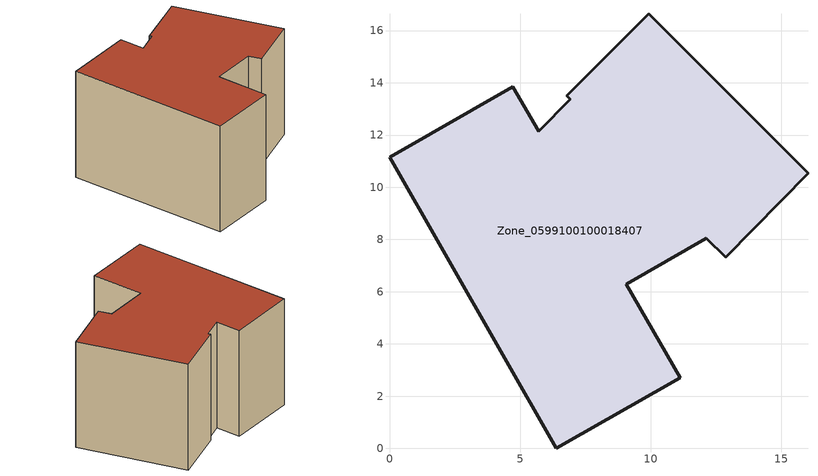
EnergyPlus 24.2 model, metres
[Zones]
Zone_0599100100018407
 floor ground (C_G): 6.78,13.51 9.93,16.65 16.03,10.53 12.88,7.32 12.13,8.05 9.06,6.28 11.14,2.7 6.39,0 0,11.14 4.72,13.86 5.71,12.14 6.92,13.37 z0
 wall outside (C_F): 6.39,0 11.14,2.7 9.06,6.28 12.13,8.05 12.88,7.32 16.03,10.53 9.93,16.65 6.78,13.51 6.92,13.37 5.71,12.14 4.72,13.86 0,11.14 6.39,0 z0:8.86
 roof outside (C_R): 6.92,13.37 5.71,12.14 4.72,13.86 0,11.14 6.39,0 11.14,2.7 9.06,6.28 12.13,8.05 12.88,7.32 16.03,10.53 9.93,16.65 6.78,13.51 z8.86
[BUILDING]
Pand.0599100100018407: North Axis=0; Terrain=City; Loads Convergence Tolerance Value=0.04; Temperature Convergence Tolerance Value=0.4; Solar Distribution=FullExterior; Maximum Number of Warmup Days=25; Minimum Number of Warmup Days=1
[Site:Location]
Rotterdam.The.Hague.AP_ZH_NLD Design_Conditions: Latitude=51.96; Longitude=4.45; Time Zone=1; Elevation=-4.5
[SITE:GROUNDTEMPERATURE:BUILDINGSURFACE]
18, 18, 18, 18, 18, 18, 18, 18, 18, 18, 18, 18
[MATERIAL] Thermal Absorptance=0.9; Solar Absorptance=0.7; Visible Absorptance=0.7
Name | Roughness | Thickness | Conductivity | Density | Specific Heat
G.D.2015-2018 | MediumSmooth | 0.15 | 0.0428571 | 540 | 1210
F.D.2015-2018 | Rough | 0.3 | 0.0666667 | 1920 | 840
R.D.2015-2018 | MediumRough | 0.2 | 0.0333333 | 1500 | 1000
[CONSTRUCTION]
C_G: G.D.2015-2018
C_F: F.D.2015-2018
C_R: R.D.2015-2018
[ZONE]
Zone_0599100100018407: Type=1; Multiplier=1; Ceiling Height=Autocalculate; Volume=Autocalculate; Floor Area=autocalculate; Part of Total Floor Area=Yes
[ZONEINFILTRATION:DESIGNFLOWRATE]
Infil_Zone_0599100100018407: Zone or ZoneList or Space or SpaceList=Zone_0599100100018407; Schedule=AlwaysOn; Design Flow Rate Calculation Method=Flow/Area; Flow Rate per Floor Area=0.0021; Constant Term Coefficient=1; Temperature Term Coefficient=0; Velocity Term Coefficient=0; Velocity Squared Term Coefficient=0
[HVACTEMPLATE:ZONE:IDEALLOADSAIRSYSTEM]
Zone_0599100100018407: Maximum Heating Supply Air Temperature=50; Minimum Cooling Supply Air Temperature=13; Maximum Heating Supply Air Humidity Ratio=0.0156; Minimum Cooling Supply Air Humidity Ratio=0.0077; Heating Limit=NoLimit; Cooling Limit=NoLimit; Dehumidification Control Type=ConstantSensibleHeatRatio; Cooling Sensible Heat Ratio=0.7; Dehumidification Setpoint=60; Humidification Control Type=None; Humidification Setpoint=30; Outdoor Air Method=None; Outdoor Air Flow Rate per Person=0.00944; Outdoor Air Flow Rate per Zone Floor Area=0; Outdoor Air Flow Rate per Zone=0; Demand Controlled Ventilation Type=None; Outdoor Air Economizer Type=NoEconomizer; Heat Recovery Type=None; Sensible Heat Recovery Effectiveness=0.7; Latent Heat Recovery Effectiveness=0.65
[ZONECONTROL:THERMOSTAT]
ThermostatControl_Zone_0599100100018407: Zone or ZoneList=Zone_0599100100018407; Control Type Schedule=DualSetpointControlType; Control 1=Thermostat_Zone_0599100100018407; Temperature Difference Between Cutout And Setpoint=0
[THERMOSTATSETPOINT:DUALSETPOINT]
Thermostat_Zone_0599100100018407: Heating Setpoint Temperature Schedule=HeatingSetpoint_Zone_0599100100018407; Cooling Setpoint Temperature Schedule=CoolingSetpoint_Zone_0599100100018407
[SCHEDULE:COMPACT]
HeatingSetpoint_Zone_0599100100018407: Through: 12/31, For: AllDays, Until: 24:00, 21
CoolingSetpoint_Zone_0599100100018407: Through: 12/31, For: AllDays, Until: 24:00, 24
DualSetpointControlType: Through: 12/31, For: AllDays, Until: 24:00, 4
AlwaysOn: Through: 12/31, For: AllDays, Until: 24:00, 1
